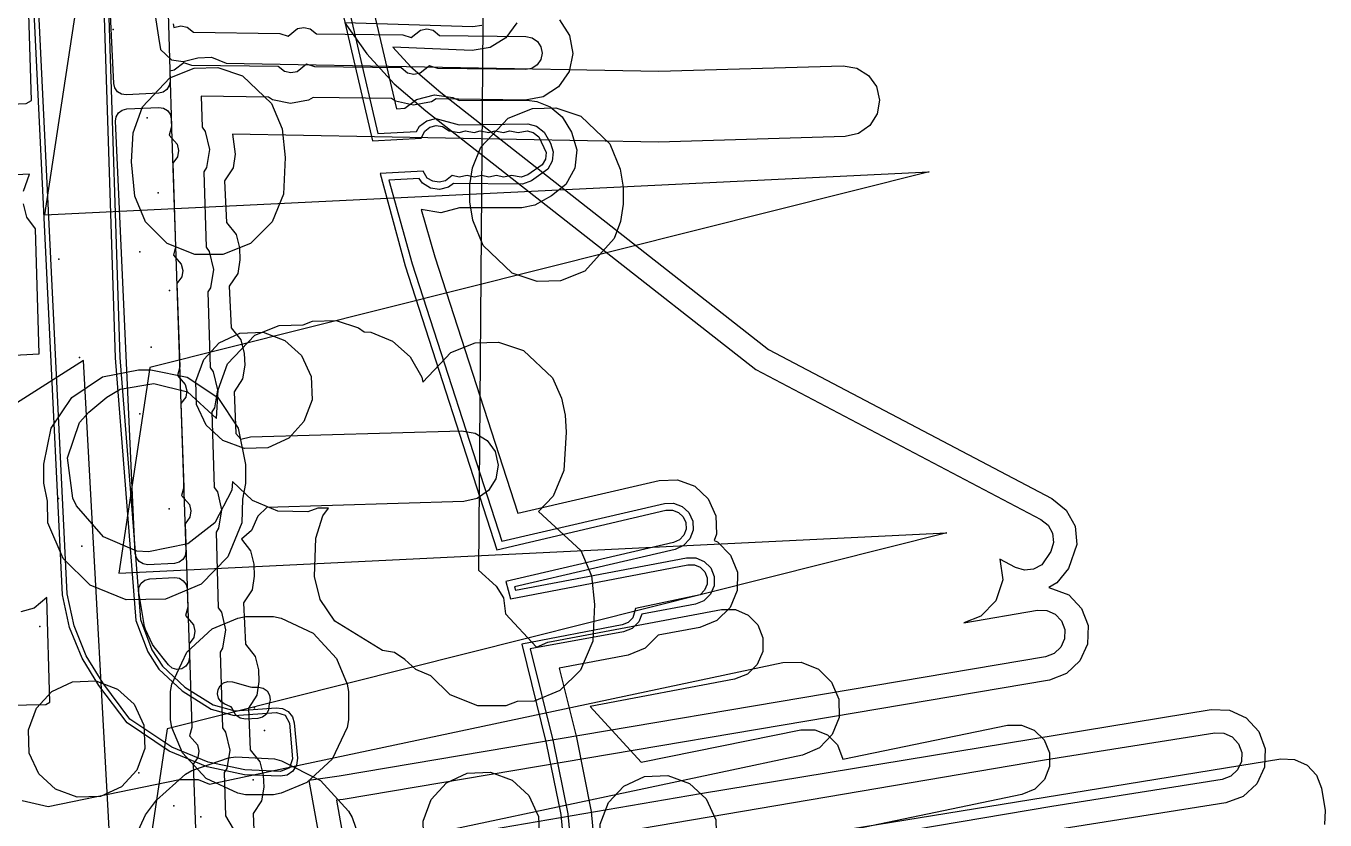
# Model space of a CAD drawing. Header units: metres. Extents: x -3943 to -3664, y 4962 to 6622.
# Drawn here: x -3886 to -3831, y 6462.1 to 6495.7 of the extents above; entities that cross this region are included whole.
import ezdxf

# ---------------------------------------------------------------- set-up
doc = ezdxf.new("R2010")
doc.units = ezdxf.units.M
for name, color, linetype in [('AI_GREENING_EXCLUSIONS', 1, 'Continuous'), ('AI_GREENING_LAWN', 82, 'Continuous'), ('AI_GREENING_REJECTED', 6, 'Continuous')]:
    doc.layers.add(name, color=color, linetype=linetype)

msp = doc.modelspace()

# ---------------------------------------------------------------- linework, layer by layer
at = {"layer": 'AI_GREENING_EXCLUSIONS'}
for points in [[(-3885.152, 6575.617), (-3890.289, 6548.12), (-3882.609, 6548.412), (-3850.632, 6549.631), (-3883.688, 6541.7), (-3888.047, 6514.566), (-3849.073, 6516.393), (-3882.057, 6508.173), (-3885.168, 6487.666), (-3847.755, 6489.485), (-3880.725, 6481.207), (-3882.028, 6472.516), (-3847.013, 6474.218), (-3879.983, 6465.94), (-3884.885, 6433.239), (-3877.129, 6433.606), (-3845.165, 6435.116), (-3878.147, 6426.884)], [(-3887.576, 6492.304), (-3885.948, 6492.379), (-3885.726, 6492.499), (-3886.302, 6511.251)], [(-3866.6, 6501.088), (-3866.821, 6472.646), (-3866.075, 6471.961), (-3865.757, 6471.47), (-3865.672, 6470.803), (-3864.374, 6469.382), (-3863.892, 6469.597), (-3856.545, 6470.98), (-3855.959, 6470.974), (-3855.421, 6470.745), (-3855.012, 6470.327), (-3854.793, 6469.784), (-3854.799, 6469.198), (-3855.029, 6468.66), (-3855.447, 6468.251), (-3855.99, 6468.032), (-3862.093, 6466.883), (-3859.945, 6464.53), (-3853.184, 6465.894), (-3852.598, 6465.895), (-3852.057, 6465.673), (-3851.642, 6465.26), (-3851.417, 6464.645), (-3844.446, 6466.089), (-3843.861, 6466.094), (-3843.318, 6465.874), (-3842.901, 6465.463), (-3842.673, 6464.924), (-3842.668, 6464.339), (-3842.888, 6463.797), (-3843.299, 6463.379), (-3843.837, 6463.151), (-3852.161, 6461.428)], [(-3873.164, 6498.793), (-3871.309, 6490.796), (-3869.242, 6490.907), (-3869.093, 6491.211), (-3868.874, 6491.375), (-3868.61, 6491.442), (-3868.339, 6491.403), (-3868.068, 6491.216), (-3867.634, 6491.155), (-3867.37, 6491.224), (-3867.01, 6491.154), (-3866.745, 6491.223), (-3866.386, 6491.153), (-3866.121, 6491.222), (-3865.762, 6491.152), (-3865.498, 6491.221), (-3865.138, 6491.151), (-3864.758, 6491.218), (-3864.504, 6491.146), (-3864.276, 6490.967), (-3863.963, 6490.3), (-3863.993, 6490.028), (-3864.124, 6489.789), (-3864.734, 6489.365), (-3865.012, 6489.263), (-3865.432, 6489.326), (-3865.765, 6489.256), (-3866.056, 6489.327), (-3866.389, 6489.257), (-3866.68, 6489.328), (-3867.011, 6489.258), (-3867.304, 6489.329), (-3867.635, 6489.259), (-3867.928, 6489.33), (-3868.216, 6489.113), (-3868.48, 6489.046), (-3868.751, 6489.085), (-3868.986, 6489.224), (-3869.167, 6489.509), (-3870.981, 6489.412), (-3869.917, 6485.51), (-3866.048, 6473.508), (-3858.893, 6475.175), (-3858.62, 6475.183), (-3858.364, 6475.087), (-3858.165, 6474.9), (-3858.052, 6474.652), (-3858.043, 6474.379), (-3858.139, 6474.123), (-3858.326, 6473.924), (-3858.575, 6473.811), (-3865.667, 6472.16), (-3865.462, 6471.432), (-3857.966, 6472.875), (-3857.693, 6472.873), (-3857.442, 6472.766), (-3857.25, 6472.571), (-3857.148, 6472.318), (-3857.15, 6472.045), (-3857.257, 6471.794), (-3857.452, 6471.602), (-3860.186, 6471.029), (-3860.293, 6470.621), (-3860.487, 6470.43), (-3860.741, 6470.327), (-3864.989, 6469.513), (-3863.955, 6465.333), (-3863.345, 6462.316), (-3861.128, 6438.48)], [(-3872.794, 6498.514), (-3871.075, 6491.109), (-3869.443, 6491.197), (-3869.316, 6491.411), (-3869.004, 6491.645), (-3868.626, 6491.742), (-3867.633, 6491.477), (-3864.728, 6491.517), (-3864.37, 6491.414), (-3864.048, 6491.162), (-3863.774, 6490.701), (-3863.665, 6490.326), (-3863.706, 6489.938), (-3863.893, 6489.596), (-3864.575, 6489.111), (-3864.965, 6488.966), (-3867.883, 6488.995), (-3868.086, 6488.843), (-3868.464, 6488.746), (-3868.851, 6488.802), (-3869.186, 6489.001), (-3869.335, 6489.2), (-3870.607, 6489.131), (-3869.63, 6485.597), (-3865.837, 6473.865), (-3858.961, 6475.467), (-3858.571, 6475.479), (-3858.206, 6475.342), (-3857.921, 6475.075), (-3857.76, 6474.72), (-3857.747, 6474.33), (-3857.885, 6473.964), (-3858.152, 6473.68), (-3858.507, 6473.519), (-3865.293, 6471.939), (-3865.253, 6471.798), (-3858.022, 6473.17), (-3857.632, 6473.167), (-3857.273, 6473.014), (-3856.999, 6472.736), (-3856.853, 6472.374), (-3856.857, 6471.984), (-3857.009, 6471.625), (-3857.287, 6471.351), (-3857.649, 6471.205), (-3859.908, 6470.777), (-3860.045, 6470.453), (-3860.323, 6470.179), (-3860.684, 6470.032), (-3864.633, 6469.317), (-3863.664, 6465.405), (-3863.046, 6462.344), (-3861.312, 6443.692)], [(-3882.485, 6496.899), (-3881.985, 6481.637), (-3881.114, 6470.559), (-3880.63, 6469.274), (-3880.185, 6468.578), (-3879.234, 6467.7), (-3878.047, 6466.945), (-3877.128, 6466.697), (-3875.383, 6466.819), (-3875.109, 6466.792), (-3874.867, 6466.662), (-3874.693, 6466.448), (-3874.615, 6466.185), (-3874.481, 6464.689), (-3874.517, 6464.395), (-3874.672, 6464.143), (-3874.917, 6463.977), (-3875.209, 6463.927), (-3876.712, 6463.993), (-3878.292, 6464.33), (-3879.897, 6464.99), (-3881.681, 6466.181), (-3882.871, 6467.764), (-3883.581, 6468.917), (-3884.111, 6470.221), (-3884.412, 6471.595), (-3885.631, 6496.519)], [(-3882.685, 6496.897), (-3882.184, 6481.626), (-3881.311, 6470.515), (-3880.81, 6469.184), (-3880.343, 6468.455), (-3879.351, 6467.538), (-3878.128, 6466.76), (-3877.153, 6466.497), (-3875.363, 6466.62), (-3874.994, 6466.508), (-3874.815, 6466.167), (-3874.68, 6464.671), (-3874.817, 6464.281), (-3875.2, 6464.127), (-3876.704, 6464.193), (-3878.249, 6464.526), (-3879.79, 6465.159), (-3881.56, 6466.34), (-3882.71, 6467.882), (-3883.41, 6469.021), (-3883.925, 6470.295), (-3884.217, 6471.637), (-3885.431, 6496.528)], [(-3871.49, 6497.287), (-3870.29, 6492.153), (-3869.937, 6492.172), (-3869.436, 6492.547), (-3868.679, 6492.74), (-3867.907, 6492.63), (-3867.632, 6492.501), (-3864.769, 6492.521), (-3864.353, 6492.465), (-3863.788, 6492.234), (-3863.286, 6491.81), (-3862.888, 6491.164), (-3862.669, 6490.415), (-3862.752, 6489.639), (-3863.126, 6488.955), (-3863.734, 6488.465), (-3864.438, 6488.073), (-3864.984, 6487.959), (-3867.628, 6487.96), (-3868.411, 6487.748), (-3869.248, 6487.897), (-3868.674, 6485.89), (-3865.158, 6475.05), (-3859.187, 6476.441), (-3858.407, 6476.466), (-3857.677, 6476.191), (-3857.108, 6475.657), (-3856.786, 6474.946), (-3856.761, 6474.166), (-3856.859, 6473.904), (-3856.71, 6473.841), (-3856.163, 6473.284), (-3855.871, 6472.561), (-3855.878, 6471.78), (-3856.183, 6471.062), (-3856.739, 6470.515), (-3857.463, 6470.223), (-3859.219, 6469.889), (-3859.773, 6469.344), (-3860.496, 6469.05), (-3863.405, 6468.493), (-3862.675, 6465.562), (-3862.051, 6462.437), (-3860.911, 6450.188)], [(-3880.492, 6496.096), (-3880.354, 6495.181), (-3880.268, 6494.666), (-3879.811, 6494.219), (-3879.305, 6494.147), (-3878.69, 6494.306), (-3878.106, 6494.338), (-3877.489, 6494.088), (-3859.194, 6493.747), (-3851.404, 6493.975), (-3850.827, 6493.877), (-3850.331, 6493.566), (-3849.992, 6493.089), (-3849.861, 6492.519), (-3849.958, 6491.942), (-3850.269, 6491.446), (-3850.746, 6491.107), (-3851.317, 6490.976), (-3859.214, 6490.747), (-3877.219, 6491.082), (-3877.11, 6490.23), (-3877.198, 6489.652), (-3877.56, 6489.108), (-3877.481, 6487.347), (-3877.071, 6486.838), (-3876.931, 6486.27), (-3876.909, 6485.77), (-3876.997, 6485.192), (-3877.359, 6484.648), (-3877.279, 6482.887), (-3876.87, 6482.378), (-3876.73, 6481.81), (-3876.708, 6481.31), (-3876.796, 6480.732), (-3877.157, 6480.188), (-3877.078, 6478.427), (-3876.868, 6478.189), (-3876.459, 6478.279), (-3867.534, 6478.54), (-3866.957, 6478.443), (-3866.461, 6478.132), (-3866.122, 6477.655), (-3865.991, 6477.084), (-3866.088, 6476.507), (-3866.399, 6476.011), (-3866.876, 6475.672), (-3867.446, 6475.541), (-3875.776, 6475.298), (-3876.15, 6474.924), (-3876.42, 6474.316), (-3876.846, 6473.949), (-3876.468, 6473.458), (-3876.328, 6472.89), (-3876.305, 6472.39), (-3876.393, 6471.812), (-3876.755, 6471.268), (-3876.676, 6469.507), (-3876.266, 6468.998), (-3876.126, 6468.43), (-3876.104, 6467.93), (-3876.192, 6467.352), (-3876.554, 6466.808), (-3876.474, 6465.047), (-3876.065, 6464.538), (-3875.925, 6463.97), (-3875.903, 6463.47), (-3875.991, 6462.892), (-3876.352, 6462.348), (-3876.273, 6460.587)], [(-3863.396, 6495.909), (-3862.971, 6495.255), (-3862.828, 6494.488), (-3862.99, 6493.724), (-3863.431, 6493.081), (-3864.085, 6492.655), (-3864.853, 6492.513), (-3868.616, 6492.572), (-3868.805, 6492.449), (-3869.572, 6492.306), (-3870.335, 6492.468), (-3870.503, 6492.583), (-3873.817, 6492.636), (-3874.006, 6492.513), (-3874.773, 6492.371), (-3875.536, 6492.532), (-3875.704, 6492.647), (-3878.544, 6492.682), (-3878.512, 6491.379), (-3878.381, 6491.196), (-3878.203, 6490.436), (-3878.329, 6489.666), (-3878.436, 6489.493), (-3878.34, 6486.298), (-3878.209, 6486.115), (-3878.031, 6485.355), (-3878.157, 6484.585), (-3878.264, 6484.413), (-3878.168, 6481.217), (-3878.037, 6481.034), (-3877.859, 6480.275), (-3877.985, 6479.504), (-3878.092, 6479.332), (-3877.996, 6476.137), (-3877.865, 6475.954), (-3877.687, 6475.194), (-3877.813, 6474.424), (-3877.92, 6474.251), (-3877.824, 6471.056), (-3877.693, 6470.873), (-3877.515, 6470.113), (-3877.641, 6469.343), (-3877.748, 6469.171), (-3877.652, 6465.975), (-3877.521, 6465.792), (-3877.342, 6465.033), (-3877.469, 6464.262), (-3877.576, 6464.09), (-3877.514, 6462.257), (-3877.202, 6461.708)], [(-3879.736, 6495.739), (-3879.701, 6495.589), (-3879.404, 6495.658), (-3879.137, 6495.602), (-3878.872, 6495.387), (-3875.221, 6495.341), (-3874.871, 6495.228), (-3874.471, 6495.544), (-3874.203, 6495.594), (-3873.936, 6495.537), (-3873.671, 6495.322), (-3870.02, 6495.277), (-3869.67, 6495.164), (-3869.27, 6495.479), (-3869.002, 6495.529), (-3868.735, 6495.473), (-3868.47, 6495.258), (-3864.819, 6495.212), (-3864.552, 6495.156), (-3864.327, 6495.001), (-3864.178, 6494.772), (-3864.128, 6494.504), (-3864.185, 6494.237), (-3864.339, 6494.011), (-3864.568, 6493.863), (-3864.837, 6493.813), (-3868.538, 6493.858), (-3868.887, 6493.972), (-3869.287, 6493.656), (-3869.556, 6493.606), (-3869.823, 6493.663), (-3870.088, 6493.878), (-3873.739, 6493.923), (-3874.088, 6494.036), (-3874.488, 6493.72), (-3874.757, 6493.67), (-3875.024, 6493.727), (-3875.288, 6493.942), (-3878.939, 6493.987), (-3879.289, 6494.101), (-3879.689, 6493.785), (-3879.881, 6493.749), (-3879.801, 6491.397), (-3879.898, 6491.043), (-3879.564, 6490.658), (-3879.502, 6490.392), (-3879.546, 6490.122), (-3879.749, 6489.848), (-3879.629, 6486.317), (-3879.726, 6485.962), (-3879.392, 6485.577), (-3879.33, 6485.311), (-3879.374, 6485.042), (-3879.577, 6484.768), (-3879.457, 6481.236), (-3879.554, 6480.881), (-3879.22, 6480.496), (-3879.158, 6480.231), (-3879.202, 6479.961), (-3879.405, 6479.687), (-3879.285, 6476.155), (-3879.382, 6475.801), (-3879.048, 6475.416), (-3878.986, 6475.15), (-3879.03, 6474.88), (-3879.233, 6474.606), (-3879.113, 6471.075), (-3879.21, 6470.72), (-3878.876, 6470.335), (-3878.814, 6470.069), (-3878.858, 6469.8), (-3879.061, 6469.525), (-3878.941, 6465.994), (-3879.038, 6465.639), (-3878.704, 6465.254), (-3878.642, 6464.989), (-3878.686, 6464.719), (-3878.888, 6464.445), (-3878.796, 6461.707)], [(-3866.673, 6495.677), (-3867.058, 6495.614), (-3872.467, 6495.792), (-3871.54, 6494.479), (-3870.385, 6493.211), (-3869.045, 6492.065), (-3855.097, 6481.131), (-3843.038, 6474.789), (-3842.734, 6474.544), (-3842.548, 6474.201), (-3842.507, 6473.813), (-3842.618, 6473.439), (-3843.003, 6472.87), (-3843.346, 6472.684), (-3843.734, 6472.643), (-3844.108, 6472.754), (-3844.779, 6473.106), (-3844.649, 6472.231), (-3844.936, 6471.347), (-3845.577, 6470.699), (-3846.301, 6470.417), (-3843.182, 6470.948), (-3842.792, 6470.937), (-3842.436, 6470.778), (-3842.168, 6470.495), (-3842.028, 6470.13), (-3842.039, 6469.74), (-3842.198, 6469.384), (-3842.482, 6469.116), (-3842.846, 6468.976), (-3872.717, 6463.938), (-3874.002, 6463.752), (-3873.219, 6459.461)], [(-3865.204, 6495.787), (-3865.658, 6495.153), (-3866.321, 6494.741), (-3867.091, 6494.614), (-3870.438, 6494.754), (-3869.688, 6493.93), (-3868.411, 6492.839), (-3854.551, 6481.974), (-3842.572, 6475.675), (-3841.966, 6475.184), (-3841.593, 6474.498), (-3841.511, 6473.722), (-3841.873, 6472.708), (-3842.364, 6472.101), (-3842.705, 6471.916), (-3841.857, 6471.594), (-3841.321, 6471.027), (-3841.043, 6470.298), (-3841.064, 6469.518), (-3841.383, 6468.806), (-3841.949, 6468.269), (-3842.678, 6467.991), (-3872.551, 6462.952), (-3872.833, 6462.913), (-3872.415, 6460.624)], [(-3886.061, 6488.672), (-3885.81, 6489.382), (-3887.541, 6489.304)], [(-3898.326, 6481.106), (-3885.397, 6481.793), (-3885.56, 6487.075), (-3885.929, 6487.569), (-3886.06, 6488.14)], [(-3898.969, 6451.741), (-3882.191, 6457.061), (-3883.53, 6481.513), (-3898.363, 6472.059)], [(-3898.236, 6466.738), (-3885.125, 6466.968), (-3884.945, 6467.065), (-3885.081, 6471.489), (-3885.61, 6471.032), (-3886.177, 6470.886)], [(-3886.118, 6462.899), (-3885.014, 6462.646), (-3879.461, 6463.787), (-3878.68, 6463.792), (-3878.194, 6463.594), (-3853.95, 6468.737), (-3853.169, 6468.747), (-3852.445, 6468.457), (-3851.886, 6467.912), (-3851.578, 6467.195), (-3851.568, 6466.415), (-3851.858, 6465.69), (-3852.402, 6465.131), (-3853.12, 6464.824), (-3877.292, 6459.696), (-3877.745, 6459.238), (-3878.464, 6458.935), (-3888.749, 6456.822)], [(-3867.297, 6461.505), (-3857.426, 6463.204), (-3835.842, 6466.756), (-3835.062, 6466.726), (-3834.354, 6466.4), (-3833.823, 6465.827), (-3833.553, 6465.095), (-3833.583, 6464.315), (-3833.909, 6463.606), (-3834.482, 6463.076), (-3835.214, 6462.806), (-3842.406, 6461.662)], [(-3867.021, 6460.516), (-3842.89, 6464.623), (-3835.685, 6465.768), (-3835.295, 6465.753), (-3834.941, 6465.59), (-3834.676, 6465.304), (-3834.54, 6464.938), (-3834.556, 6464.548), (-3834.719, 6464.194), (-3835.005, 6463.929), (-3835.371, 6463.793), (-3842.57, 6462.648), (-3865.839, 6458.711)], [(-3881.655, 6460.66), (-3880.899, 6462.291), (-3880.899, 6462.291), (-3880.445, 6462.916), (-3879.218, 6464.012), (-3878.95, 6464.169), (-3877.397, 6464.711), (-3877.089, 6464.755), (-3875.446, 6464.661), (-3875.146, 6464.583), (-3873.497, 6463.745), (-3872.32, 6462.453), (-3872.163, 6462.186), (-3871.621, 6460.632)], [(-3857.589, 6460.655), (-3832.894, 6464.66), (-3832.309, 6464.64), (-3831.777, 6464.396), (-3831.378, 6463.968), (-3831.173, 6463.419), (-3831.021, 6462.478), (-3831.042, 6461.893)]]:
    msp.add_lwpolyline(points, dxfattribs=at)
for points in [[(-3878.842, 6493.865), (-3877.848, 6493.892), (-3876.798, 6493.54), (-3875.574, 6492.381), (-3875.127, 6491.306), (-3874.994, 6490.089), (-3875.071, 6488.544), (-3875.541, 6487.379), (-3876.463, 6486.457), (-3877.628, 6485.987), (-3878.816, 6485.987), (-3879.981, 6486.457), (-3880.903, 6487.379), (-3881.356, 6488.463), (-3881.489, 6489.916), (-3881.421, 6491.138), (-3881.032, 6492.236), (-3879.872, 6493.458), (-3878.842, 6493.865)], [(-3867.186, 6488.212), (-3867.185, 6488.93), (-3867.068, 6489.657), (-3866.729, 6490.532), (-3865.569, 6491.754), (-3864.539, 6492.161), (-3863.545, 6492.188), (-3862.495, 6491.836), (-3861.271, 6490.677), (-3860.824, 6489.602), (-3860.703, 6488.832), (-3860.704, 6488.114), (-3860.821, 6487.387), (-3861.082, 6486.663), (-3862.32, 6485.29), (-3863.35, 6484.883), (-3864.344, 6484.856), (-3865.394, 6485.208), (-3866.618, 6486.367), (-3867.065, 6487.442), (-3867.186, 6488.212)], [(-3873.838, 6483.168), (-3872.844, 6483.195), (-3871.895, 6482.895), (-3871.661, 6482.717), (-3871.373, 6482.702), (-3870.453, 6482.325), (-3869.707, 6481.667), (-3869.216, 6480.801), (-3869.171, 6480.598), (-3867.996, 6481.849), (-3866.966, 6482.256), (-3865.972, 6482.283), (-3864.922, 6481.931), (-3863.698, 6480.772), (-3863.312, 6479.916), (-3863.157, 6479.197), (-3863.118, 6478.48), (-3863.212, 6476.854), (-3863.665, 6475.77), (-3864.288, 6475.125), (-3862.492, 6473.481), (-3862.045, 6472.406), (-3861.912, 6471.189), (-3861.989, 6469.644), (-3862.504, 6468.412), (-3863.381, 6467.557), (-3864.465, 6467.104), (-3865.191, 6467.087), (-3865.668, 6466.905), (-3866.856, 6466.905), (-3868.021, 6467.375), (-3868.837, 6468.169), (-3869.477, 6468.437), (-3869.934, 6468.872), (-3870.369, 6469.161), (-3870.879, 6469.251), (-3872.897, 6470.492), (-3873.518, 6471.409), (-3873.758, 6472.374), (-3873.706, 6473.995), (-3873.406, 6474.943), (-3873.164, 6475.269), (-3873.621, 6475.27), (-3874.032, 6475.115), (-3875.301, 6475.132), (-3876.385, 6475.585), (-3877.219, 6476.398), (-3877.247, 6476.019), (-3877.971, 6474.648), (-3879.12, 6473.759), (-3880.772, 6473.414), (-3881.265, 6473.444), (-3882.683, 6474.05), (-3883.825, 6475.36), (-3883.972, 6475.686), (-3884.197, 6477.391), (-3883.697, 6478.889), (-3883.296, 6479.331), (-3882.543, 6479.962), (-3881.973, 6480.3), (-3880.558, 6480.54), (-3879.129, 6480.178), (-3877.894, 6479.063), (-3877.825, 6480.266), (-3877.436, 6481.364), (-3876.276, 6482.586), (-3875.246, 6482.993), (-3874.241, 6483.016), (-3873.838, 6483.168)], [(-3875.925, 6482.702), (-3875.008, 6482.361), (-3874.309, 6481.714), (-3873.9, 6480.832), (-3873.861, 6479.846), (-3874.202, 6478.929), (-3874.849, 6478.23), (-3875.731, 6477.821), (-3876.717, 6477.782), (-3877.634, 6478.123), (-3878.333, 6478.77), (-3878.742, 6479.652), (-3878.781, 6480.638), (-3878.44, 6481.555), (-3877.793, 6482.254), (-3876.911, 6482.663), (-3875.925, 6482.702)], [(-3884.026, 6479.947), (-3882.729, 6480.815), (-3881.198, 6481.119), (-3880.676, 6481.114), (-3879.145, 6480.81), (-3877.848, 6479.942), (-3876.98, 6478.645), (-3876.676, 6477.114), (-3876.676, 6476.308), (-3876.807, 6475.649), (-3876.823, 6474.647), (-3877.427, 6473.202), (-3878.55, 6472.058), (-3880.059, 6471.411), (-3881.72, 6471.395), (-3883.242, 6472.015), (-3884.386, 6473.138), (-3885.033, 6474.647), (-3885.049, 6475.567), (-3885.198, 6476.317), (-3885.198, 6477.119), (-3884.894, 6478.65), (-3884.026, 6479.947)], [(-3876.998, 6470.617), (-3876.675, 6470.682), (-3875.488, 6470.682), (-3875.165, 6470.617), (-3873.819, 6469.986), (-3872.831, 6468.912), (-3872.378, 6467.829), (-3872.312, 6467.506), (-3872.312, 6466.319), (-3872.378, 6465.997), (-3873.008, 6464.65), (-3874.082, 6463.662), (-3875.165, 6463.209), (-3875.488, 6463.144), (-3876.675, 6463.144), (-3876.998, 6463.209), (-3878.344, 6463.84), (-3879.332, 6464.913), (-3879.785, 6465.997), (-3879.851, 6466.319), (-3879.851, 6467.506), (-3879.785, 6467.829), (-3879.155, 6469.176), (-3878.081, 6470.163), (-3876.998, 6470.617)], [(-3883, 6467.958), (-3882.083, 6467.617), (-3881.384, 6466.97), (-3880.975, 6466.088), (-3880.936, 6465.102), (-3881.277, 6464.185), (-3881.924, 6463.486), (-3882.806, 6463.077), (-3883.792, 6463.038), (-3884.709, 6463.379), (-3885.408, 6464.026), (-3885.817, 6464.908), (-3885.856, 6465.894), (-3885.515, 6466.811), (-3884.868, 6467.51), (-3883.986, 6467.919), (-3883, 6467.958)], [(-3866.309, 6464.097), (-3865.392, 6463.756), (-3864.693, 6463.109), (-3864.284, 6462.227), (-3864.245, 6461.241), (-3864.586, 6460.324), (-3865.233, 6459.625), (-3866.115, 6459.216), (-3867.101, 6459.177), (-3868.018, 6459.518), (-3868.717, 6460.165), (-3869.126, 6461.047), (-3869.165, 6462.033), (-3868.824, 6462.95), (-3868.177, 6463.649), (-3867.295, 6464.058), (-3866.309, 6464.097)], [(-3858.813, 6463.96), (-3857.896, 6463.619), (-3857.197, 6462.972), (-3856.788, 6462.09), (-3856.749, 6461.104), (-3857.09, 6460.187), (-3857.737, 6459.488), (-3858.619, 6459.079), (-3859.605, 6459.04), (-3860.522, 6459.381), (-3861.221, 6460.028), (-3861.63, 6460.91), (-3861.669, 6461.896), (-3861.328, 6462.813), (-3860.681, 6463.512), (-3859.799, 6463.921), (-3858.813, 6463.96)]]:
    msp.add_lwpolyline(points, close=True, dxfattribs=at)
at = {"layer": 'AI_GREENING_LAWN'}
for points in [[(-3882.551, 6499.621), (-3882.528, 6499.798), (-3882.444, 6499.955), (-3882.311, 6500.073), (-3881.018, 6500.857), (-3880.897, 6500.91), (-3880.71, 6500.964), (-3880.53, 6500.982), (-3880.355, 6500.935), (-3880.208, 6500.828), (-3880.109, 6500.676), (-3880.071, 6500.498), (-3879.866, 6493.327), (-3879.898, 6493.137), (-3879.999, 6492.973), (-3880.155, 6492.86), (-3880.342, 6492.813), (-3881.723, 6492.746), (-3881.916, 6492.774), (-3882.083, 6492.875), (-3882.199, 6493.032), (-3882.246, 6493.221), (-3882.551, 6499.621)], [(-3881.698, 6492.146), (-3880.339, 6492.213), (-3880.144, 6492.183), (-3879.976, 6492.081), (-3879.86, 6491.922), (-3879.815, 6491.73), (-3879.197, 6473.447), (-3879.228, 6473.256), (-3879.329, 6473.091), (-3879.485, 6472.977), (-3879.673, 6472.93), (-3880.814, 6472.875), (-3881.008, 6472.904), (-3881.175, 6473.005), (-3881.291, 6473.162), (-3881.338, 6473.352), (-3882.173, 6491.624), (-3882.143, 6491.816), (-3882.043, 6491.983), (-3881.886, 6492.099), (-3881.698, 6492.146)], [(-3880.925, 6472.225), (-3880.722, 6472.279), (-3879.667, 6472.33), (-3879.472, 6472.301), (-3879.304, 6472.198), (-3879.188, 6472.039), (-3879.143, 6471.848), (-3879.046, 6468.963), (-3879.082, 6468.759), (-3879.198, 6468.587), (-3879.374, 6468.477), (-3879.579, 6468.448), (-3879.779, 6468.504), (-3879.938, 6468.637), (-3880.541, 6469.402), (-3880.601, 6469.5), (-3880.9, 6470.14), (-3880.94, 6470.265), (-3881.19, 6471.693), (-3881.182, 6471.903), (-3881.088, 6472.092), (-3880.925, 6472.225)], [(-3875.657, 6467.364), (-3875.631, 6467.163), (-3875.68, 6466.99), (-3875.687, 6466.878), (-3875.69, 6466.878), (-3875.698, 6466.738), (-3875.793, 6466.555), (-3875.954, 6466.426), (-3876.153, 6466.373), (-3876.681, 6466.344), (-3876.899, 6466.381), (-3877.079, 6466.508), (-3877.154, 6466.64), (-3877.16, 6466.637), (-3877.256, 6466.825), (-3877.282, 6466.859), (-3877.319, 6466.882), (-3877.545, 6466.97), (-3877.705, 6467.071), (-3877.815, 6467.224), (-3877.862, 6467.407), (-3877.837, 6467.594), (-3877.745, 6467.758), (-3877.598, 6467.877), (-3877.418, 6467.933), (-3877.23, 6467.918), (-3876.472, 6467.71), (-3876.408, 6467.701), (-3876.125, 6467.699), (-3875.927, 6467.656), (-3875.762, 6467.538), (-3875.657, 6467.364)]]:
    msp.add_lwpolyline(points, close=True, dxfattribs=at)
at = {"layer": 'AI_GREENING_REJECTED'}
for p in [(-3882.27, 6495.5), (-3880.84, 6491.77), (-3880.37, 6488.6), (-3881.14, 6486.11), (-3884.57, 6485.8), (-3879.89, 6484.47), (-3880.66, 6482.07), (-3883.69, 6481.64), (-3881.15, 6479.26), (-3884.59, 6475.68), (-3879.9, 6475.23), (-3883.6, 6473.66), (-3885.37, 6470.26), (-3876.3, 6466.82), (-3875.87, 6465.86), (-3881.19, 6464.07), (-3876.35, 6463.78), (-3879.7, 6462.68), (-3878.57, 6462.21)]:
    msp.add_point(p, dxfattribs=at)

doc.saveas('drawing.dxf')
